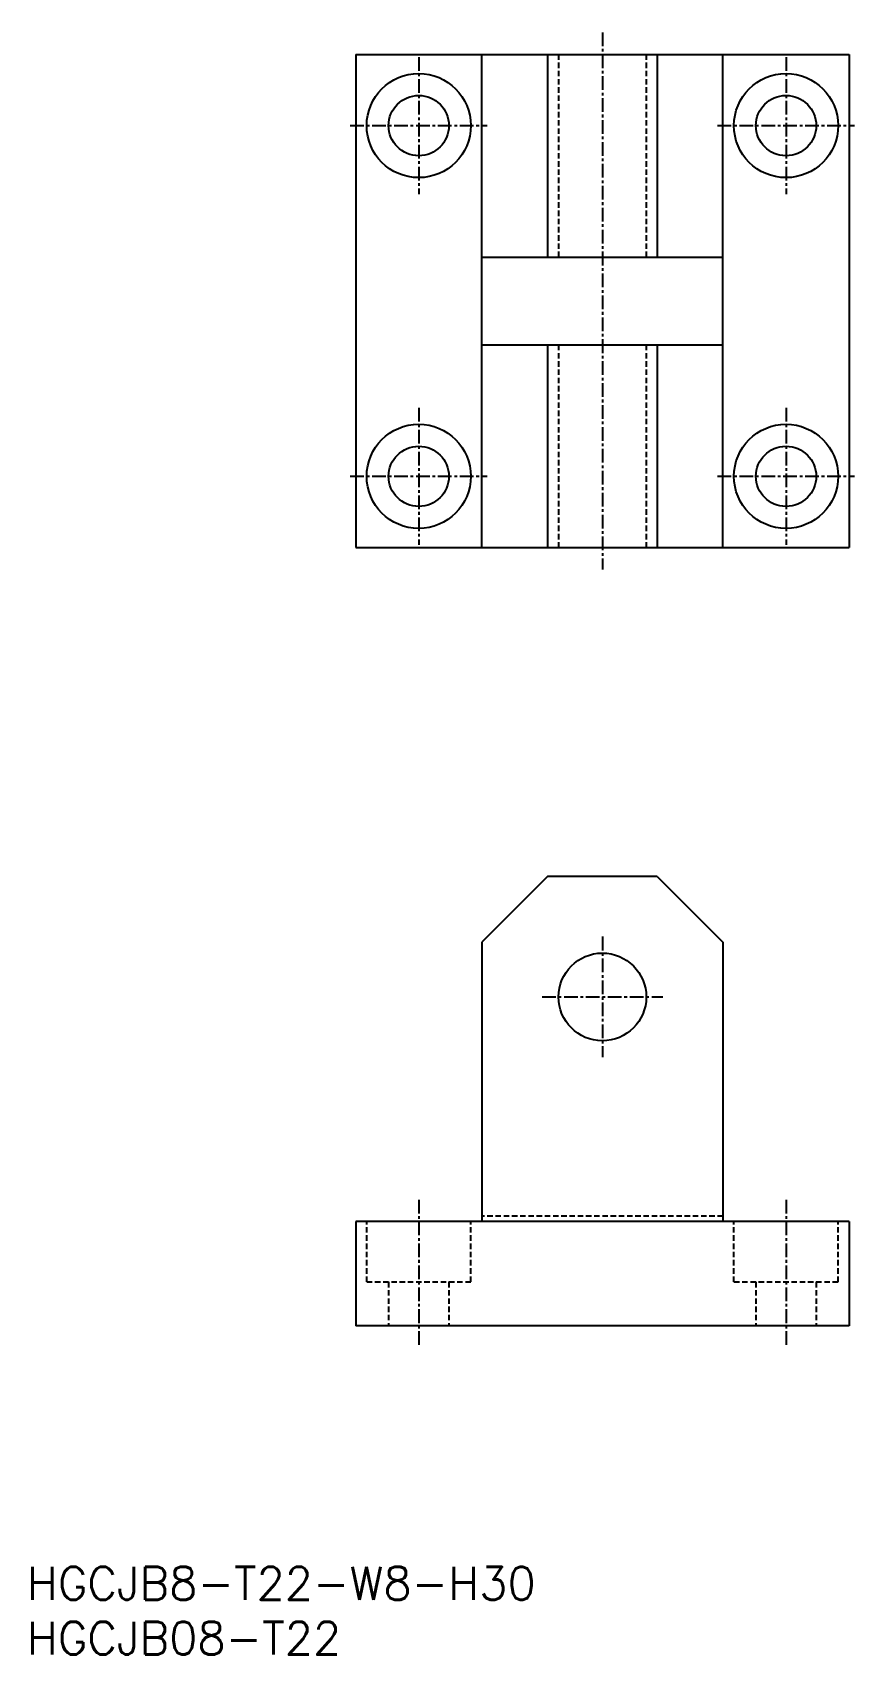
# Model space of a CAD drawing. Extents: x 1 to 75, y 0 to 148.
import ezdxf

# ---------------------------------------------------------------- set-up
doc = ezdxf.new("R2010")
doc.units = 0
doc.linetypes.add('CENTER', pattern=[2, 1.25, -0.25, 0.25, -0.25])
doc.linetypes.add('DASHED', pattern=[0.75, 0.5, -0.25])
doc.layers.get('0').update_dxf_attribs({"linetype": 'CONTINUOUS'})
doc.layers.add('CENTER', color=1, linetype='CENTER')
doc.styles.get("Standard").update_dxf_attribs({"font": 'txt.shx'})

# ---------------------------------------------------------------- blocks, each defined once
blk = doc.blocks.new('*U14')
at = {"color": 7, "linetype": 'CONTINUOUS'}
blk.add_text('HGCJB08-T22', height=3, dxfattribs=at).set_placement((0, 0))
blk = doc.blocks.new('*U15')
at = {"color": 7, "linetype": 'CONTINUOUS'}
blk.add_text('HGCJB8-T22-W8-H30', height=3, dxfattribs=at).set_placement((0, 5))

msp = doc.modelspace()

# ---------------------------------------------------------------- linework, layer by layer
at = {"color": 7, "linetype": 'CONTINUOUS'}
for p, q in [((30, 146), (30, 101)), ((30, 146), (75, 146)), ((41.5, 101), (41.5, 146)), ((47.5, 146), (47.5, 127.5)), ((57.5, 146), (57.5, 127.5)), ((63.5, 101), (63.5, 146)), ((75, 146), (75, 101)), ((41.5, 127.5), (63.5, 127.5)), ((41.5, 119.5), (63.5, 119.5)), ((47.5, 119.5), (47.5, 101)), ((57.5, 119.5), (57.5, 101)), ((30, 101), (75, 101)), ((47.5, 71), (41.5, 65)), ((57.5, 71), (47.5, 71)), ((57.5, 71), (63.5, 65)), ((41.5, 65), (41.5, 39.5)), ((63.5, 65), (63.5, 39.5)), ((30, 39.5), (30, 30)), ((75, 39.5), (30, 39.5)), ((75, 39.5), (75, 30)), ((75, 30), (30, 30))]:
    msp.add_line(p, q, dxfattribs=at)
at = {"color": 3, "linetype": 'DASHED'}
for p, q in [((48.5, 146), (48.5, 127.5)), ((56.5, 146), (56.5, 127.5)), ((48.5, 119.5), (48.5, 101)), ((56.5, 119.5), (56.5, 101)), ((63.5, 40), (41.5, 40)), ((31, 34), (31, 39.5)), ((40.5, 34), (40.5, 39.5)), ((64.5, 34), (64.5, 39.5)), ((74, 34), (74, 39.5)), ((31, 34), (40.5, 34)), ((33, 34), (33, 30)), ((38.5, 34), (38.5, 30)), ((64.5, 34), (74, 34)), ((66.5, 34), (66.5, 30)), ((72, 34), (72, 30))]:
    msp.add_line(p, q, dxfattribs=at)
at = {"color": 7, "linetype": 'CONTINUOUS'}
for centre, radius in [((35.75, 139.5), 4.75), ((69.25, 139.5), 4.75), ((35.75, 139.5), 2.75), ((69.25, 139.5), 2.75), ((35.75, 107.5), 4.75), ((69.25, 107.5), 4.75), ((35.75, 107.5), 2.75), ((69.25, 107.5), 2.75), ((52.5, 60), 4)]:
    msp.add_circle(centre, radius, dxfattribs=at)
at = {"layer": 'CENTER', "color": 1, "linetype": 'CENTER'}
for p, q in [((52.5, 148), (52.5, 99)), ((35.75, 145.75), (35.75, 133.25)), ((69.25, 145.75), (69.25, 133.25)), ((29.5, 139.5), (42, 139.5)), ((63, 139.5), (75.5, 139.5)), ((35.75, 113.75), (35.75, 101.25)), ((69.25, 113.75), (69.25, 101.25)), ((29.5, 107.5), (42, 107.5)), ((63, 107.5), (75.5, 107.5)), ((52.5, 65.5), (52.5, 54.5)), ((47, 60), (58, 60)), ((35.75, 41.5), (35.75, 28)), ((69.25, 41.5), (69.25, 28))]:
    msp.add_line(p, q, dxfattribs=at)

# ---------------------------------------------------------------- block references
at = {"color": 7, "linetype": 'CONTINUOUS'}
for name in ['*U15', '*U14']:
    msp.add_blockref(name, (0, 0), dxfattribs=at)

doc.saveas('drawing.dxf')
